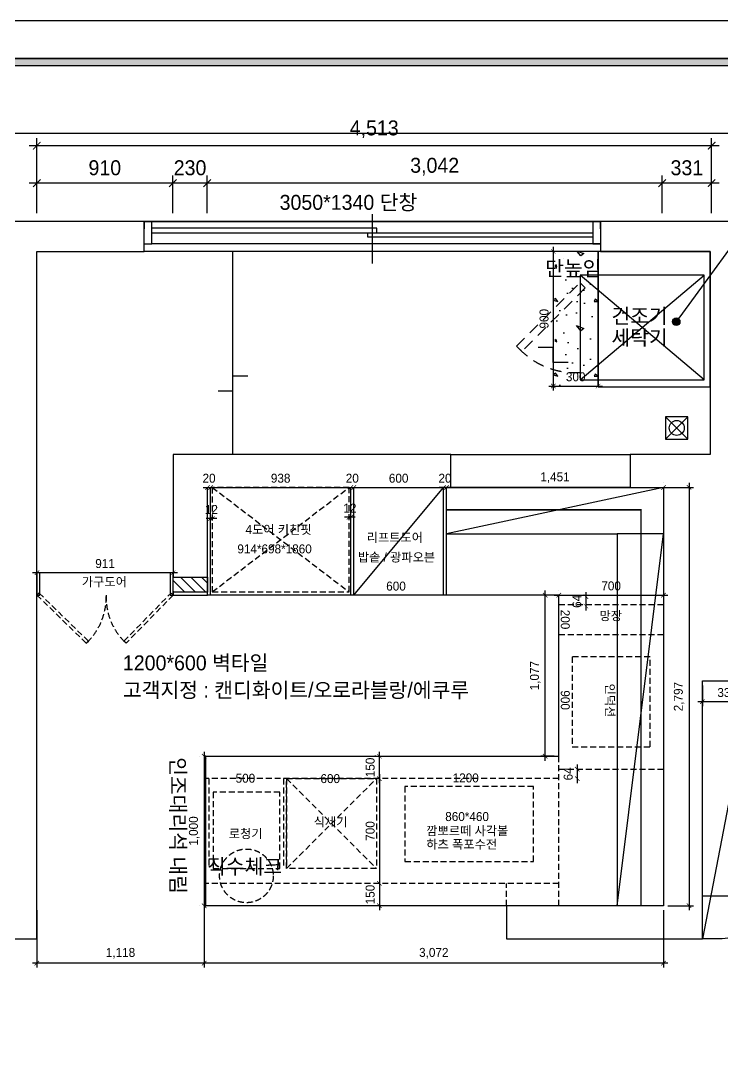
# Model space of a CAD drawing. Header units: inches. Extents: x 262342 to 305842, y 10210 to 38486.
# Drawn here: x 270061 to 274748, y 30966 to 37986 of the extents above; entities that cross this region are included whole.
import ezdxf
from ezdxf.enums import TextEntityAlignment as Align

# ---------------------------------------------------------------- set-up
doc = ezdxf.new("R2010")
doc.units = ezdxf.units.IN
doc.header["$LTSCALE"] = 50
doc.header["$MEASUREMENT"] = 0
doc.linetypes.add('DH-HID2', pattern=[1.2, 0.8, -0.4])
doc.linetypes.add('HID', pattern=[2.5, 1.5, -1])
for name, color, linetype in [('0-ELC TEXT', 7, 'Continuous'), ('03-TEXT', 3, 'Continuous'), ('03-WAL NEW', 3, 'Continuous'), ('06-FUR', 6, 'Continuous'), ('06-LIGHT', 4, 'Continuous'), ('07-DIM', 5, 'Continuous'), ('07-DIM WAL', 5, 'Continuous'), ('2CONTINUOUS', 2, 'Continuous'), ('3.기호.계단선', 30, 'Continuous'), ('C-WIN', 4, 'Continuous'), ('FORM(YOURNAME)-1', 1, 'Continuous'), ('FORM(YOURNAME)-11', 1, 'Continuous'), ('FU-FURM', 251, 'DH-HID2'), ('fur', 6, 'Continuous')]:
    doc.layers.add(name, color=color, linetype=linetype)
doc.styles.add('HY 울릉도 L', font='')
doc.styles.add('YOURNAME', font='HY울릉도M.TTF')
doc.styles.add('코레일둥고', font='Korail_Round_Gothic_Medium.ttf')
doc.styles.get('HY 울릉도 L').set_extended_font_data('HY울릉도L')
doc.dimstyles.new('30', dxfattribs={"dimscale": 30, "dimtxt": 2, "dimasz": 1, "dimexe": 1, "dimexo": 1, "dimgap": 1, "dimtad": 1, "dimdec": 0, "dimrnd": 0.05, "dimdsep": 46, "dimlunit": 6, "dimtxsty": 'HY 울릉도 L', "dimblk": 'ARCHTICK', "dimcen": 2.5, "dimdle": 1, "dimclrd": 133, "dimclre": 133, "dimclrt": 30, "dimadec": 0, "dimazin": 0, "dimtfac": 1, "dimtdec": 0, "dimtix": 1, "dimtmove": 2, "dimatfit": 3, "dimldrblk": 'ARCHTICK', "dimfxl": 1, "dimlwd": -1, "dimlwe": -1, "dimarcsym": 0})
doc.dimstyles.new('50', dxfattribs={"dimscale": 50, "dimtxt": 2, "dimasz": 1, "dimexe": 1, "dimexo": 1, "dimgap": 1, "dimtad": 1, "dimdec": 0, "dimrnd": 0.05, "dimdsep": 46, "dimlunit": 6, "dimtxsty": 'HY 울릉도 L', "dimblk": 'ARCHTICK', "dimcen": 2.5, "dimdle": 1, "dimclrd": 133, "dimclre": 133, "dimclrt": 30, "dimadec": 0, "dimazin": 0, "dimtfac": 1, "dimtdec": 0, "dimtix": 1, "dimtmove": 2, "dimatfit": 3, "dimldrblk": 'ARCHTICK', "dimfxl": 1, "dimlwd": -1, "dimlwe": -1, "dimarcsym": 0})

# ---------------------------------------------------------------- blocks, each defined once
blk = doc.blocks.new('FORM-ELEVATION')
at = {"layer": 'FORM(YOURNAME)-11'}
h = blk.add_hatch(color=256, dxfattribs=at)
h.dxf.hatch_style = 1
h.paths.add_polyline_path([(-10309, 35708), (71691, 35708), (71691, 35508), (-10309, 35508)])
h.paths.add_polyline_path([(-10309, -21492), (71691, -21492), (71691, -21692), (-10309, -21692)])
at = {"layer": 'Defpoints', "color": 158}
for points in [[(-10309, -21692), (71691, -21692), (71691, 35708), (-10309, 35708)], [(-8309, 33708), (61071, 33708), (61071, -19692), (-8309, -19692)]]:
    blk.add_lwpolyline(points, close=True, dxfattribs=at)
at = {"layer": 'FORM(YOURNAME)-11', "color": 250}
blk.add_lwpolyline([(-11309, -22692), (72691, -22692), (72691, 36708), (-11309, 36708)], close=True, dxfattribs=at)
at = {"layer": 'FORM(YOURNAME)-11'}
blk.add_lwpolyline([(-10309, 35708), (71691, 35708), (71691, 35508), (-10309, 35508)], close=True, dxfattribs=at)
at = {"layer": 'FORM(YOURNAME)-11', "color": 3, "style": 'YOURNAME'}
for tag, height, p in [('1', 450, (71041, -1219)), ('2', 450, (71041, -1863)), ('3', 450, (71041, -3150)), ('4', 450, (71041, -5081)), ('5', 515, (71041, -7398)), ('6', 515, (71041, -9650)), ('7', 515, (71041, -11903)), ('8', 515, (71041, -14155)), ('9', 515, (71041, -16408)), ('10', 515, (66791, -18596)), ('11', 515, (71041, -18660)), ('12', 515, (66791, -20848)), ('13', 515, (71041, -20848))]:
    blk.add_attdef(tag, text='', height=height, dxfattribs=at).set_placement(p, align=Align.MIDDLE_RIGHT)
blk = doc.blocks.new('_ArchTick')
at = {"color": 0, "linetype": 'ByBlock', "const_width": 0.15}
blk.add_lwpolyline([(-0.5, -0.5), (0.5, 0.5)], dxfattribs=at)
blk = doc.blocks.new('*D1006')
at = {"layer": '07-DIM', "color": 133}
for p, q in [((274729, 37152), (270116, 37152)), ((270166, 36702), (270166, 37202)), ((274679, 36702), (274679, 37202))]:
    blk.add_line(p, q, dxfattribs=at)
at = {"layer": 'Defpoints', "color": 0}
for p in [(270166, 37152), (270166, 36652), (274679, 36652)]:
    blk.add_point(p, dxfattribs=at)
at = {"layer": '07-DIM', "color": 133, "xscale": 50, "yscale": 50, "zscale": 50, "rotation": 180}
blk.add_blockref('_ArchTick', (270166, 37152), dxfattribs=at)
at = {"layer": '07-DIM', "color": 133, "xscale": 50, "yscale": 50, "zscale": 50}
blk.add_blockref('_ArchTick', (274679, 37152), dxfattribs=at)
at = {"layer": '07-DIM', "color": 30, "insert": (272422.5, 37262), "char_height": 100, "attachment_point": 5, "style": 'HY 울릉도 L'}
blk.add_mtext('4,513', dxfattribs=at)
blk = doc.blocks.new('*D1007')
at = {"layer": '07-DIM', "color": 133}
for p, q in [((271306, 36702), (271306, 36952)), ((274348, 36702), (274348, 36952)), ((274398, 36902), (271256, 36902))]:
    blk.add_line(p, q, dxfattribs=at)
at = {"layer": 'Defpoints', "color": 0}
for p in [(271306, 36902), (271306, 36652), (274348, 36652)]:
    blk.add_point(p, dxfattribs=at)
at = {"layer": '07-DIM', "color": 133, "xscale": 50, "yscale": 50, "zscale": 50, "rotation": 180}
blk.add_blockref('_ArchTick', (271306, 36902), dxfattribs=at)
at = {"layer": '07-DIM', "color": 133, "xscale": 50, "yscale": 50, "zscale": 50}
blk.add_blockref('_ArchTick', (274348, 36902), dxfattribs=at)
at = {"layer": '07-DIM', "color": 30, "insert": (272827, 37012), "char_height": 100, "attachment_point": 5, "style": 'HY 울릉도 L'}
blk.add_mtext('3,042', dxfattribs=at)
blk = doc.blocks.new('*D1008')
at = {"layer": '07-DIM', "color": 133}
for p, q in [((274348, 36702), (274348, 36952)), ((274679, 36702), (274679, 36952)), ((274729, 36902), (274298, 36902))]:
    blk.add_line(p, q, dxfattribs=at)
at = {"layer": 'Defpoints', "color": 0}
for p in [(274348, 36902), (274348, 36652), (274679, 36652)]:
    blk.add_point(p, dxfattribs=at)
at = {"layer": '07-DIM', "color": 133, "xscale": 50, "yscale": 50, "zscale": 50, "rotation": 180}
blk.add_blockref('_ArchTick', (274348, 36902), dxfattribs=at)
at = {"layer": '07-DIM', "color": 133, "xscale": 50, "yscale": 50, "zscale": 50}
blk.add_blockref('_ArchTick', (274679, 36902), dxfattribs=at)
at = {"layer": '07-DIM', "color": 30, "insert": (274513.5, 37004.2), "char_height": 100, "attachment_point": 5, "style": 'HY 울릉도 L'}
blk.add_mtext('331', dxfattribs=at)
blk = doc.blocks.new('vudausseh')
for p, q in [((274371, 35190), (274521, 35340)), ((274371, 35340), (274521, 35190))]:
    blk.add_line(p, q)
blk.add_lwpolyline([(274371, 35190), (274521, 35190), (274521, 35340), (274371, 35340)], close=True)
blk.add_circle((274446, 35265), 50)
at = {"layer": '2CONTINUOUS'}
for points in [[(269792, 36135.5), (269792, 35935.5), (269927, 35935.5), (269927, 31850.5), (270167, 31850.5), (270167, 36445.5), (270885, 36445.5), (270885, 36645.5), (269967, 36645.5), (269967, 36135.5), (269792, 36135.5)], [(273935, 36645.5), (273935, 36445.5), (274670, 36445.5), (274670, 35087.5), (274135, 35087.5), (274135, 34867.5), (274357, 34867.5), (274357, 32070.5), (273307, 32070.5), (273307, 31850.5), (274617, 31850.5), (274617, 33574), (274823, 33574), (274823, 36645.5), (273935, 36645.5)], [(272935, 35087.5), (271078, 35087.5), (271078, 34267.5), (271308, 34267.5), (271308, 34867.5), (272935, 34867.5), (272935, 35087.5)]]:
    blk.add_lwpolyline(points, dxfattribs=at)
at = {"layer": '3.기호.계단선', "color": 7}
for p, q in [((271478, 35087.5), (271478, 36445.5)), ((275899, 32134), (274617, 32134))]:
    blk.add_line(p, q, dxfattribs=at)
blk.add_lwpolyline([(274670, 36445.5), (273920, 36445.5), (273920, 35540.5), (274670, 35540.5), (274670, 36445.5)], dxfattribs=at)
at = {"layer": 'C-WIN'}
for p, q in [((273885, 36645.5), (270935, 36645.5)), ((272410, 36695.5), (272410, 36365.5)), ((273885, 36495.5), (270935, 36495.5)), ((273935, 36495.5), (270935, 36495.5))]:
    blk.add_line(p, q, dxfattribs=at)
for points in [[(270885, 36645.5), (273935, 36645.5), (273935, 36445.5), (270885, 36445.5)], [(272935, 35087.5), (274135, 35087.5), (274135, 34867.5), (272935, 34867.5)]]:
    blk.add_lwpolyline(points, close=True, dxfattribs=at)
for points in [[(270885, 36495.5), (270935, 36495.5), (270935, 36645.5), (270885, 36645.5), (270885, 36595.5)], [(273935, 36595.5), (273935, 36645.5), (273885, 36645.5), (273885, 36495.5), (273935, 36495.5)], [(270935, 36570.5), (272440, 36570.5), (272440, 36600.5), (270935, 36600.5)], [(273885, 36540.5), (272380, 36540.5), (272380, 36570.5), (273885, 36570.5)]]:
    blk.add_lwpolyline(points, dxfattribs=at)
at = {"layer": '0-ELC TEXT', "style": '코레일둥고'}
blk.add_text('3050*1340 단창', height=100, dxfattribs=at).set_placement((271790, 36723.5))
blk = doc.blocks.new('*D1070')
at = {"layer": '07-DIM', "color": 133}
for p, q in [((271076, 36702), (271076, 36952)), ((271306, 36702), (271306, 36952)), ((271356, 36902), (271026, 36902))]:
    blk.add_line(p, q, dxfattribs=at)
at = {"layer": 'Defpoints', "color": 0}
for p in [(271076, 36902), (271076, 36652), (271306, 36652)]:
    blk.add_point(p, dxfattribs=at)
at = {"layer": '07-DIM', "color": 133, "xscale": 50, "yscale": 50, "zscale": 50}
blk.add_blockref('_ArchTick', (271076, 36902), dxfattribs=at)
at = {"layer": '07-DIM', "color": 133, "xscale": 50, "yscale": 50, "zscale": 50, "rotation": 180}
blk.add_blockref('_ArchTick', (271306, 36902), dxfattribs=at)
at = {"layer": '07-DIM', "color": 30, "insert": (271191, 37004.2), "char_height": 100, "attachment_point": 5, "style": 'HY 울릉도 L'}
blk.add_mtext('230', dxfattribs=at)
blk = doc.blocks.new('*D1071')
at = {"layer": '07-DIM', "color": 133}
for p, q in [((270166, 36752), (270166, 36952)), ((271076, 36702), (271076, 36952)), ((271126, 36902), (270116, 36902))]:
    blk.add_line(p, q, dxfattribs=at)
at = {"layer": 'Defpoints', "color": 0}
for p in [(270166, 36902), (270166, 36702), (271076, 36652)]:
    blk.add_point(p, dxfattribs=at)
at = {"layer": '07-DIM', "color": 133, "xscale": 50, "yscale": 50, "zscale": 50, "rotation": 180}
blk.add_blockref('_ArchTick', (270166, 36902), dxfattribs=at)
at = {"layer": '07-DIM', "color": 133, "xscale": 50, "yscale": 50, "zscale": 50}
blk.add_blockref('_ArchTick', (271076, 36902), dxfattribs=at)
at = {"layer": '07-DIM', "color": 30, "insert": (270621, 37004.2), "char_height": 100, "attachment_point": 5, "style": 'HY 울릉도 L'}
blk.add_mtext('910', dxfattribs=at)
blk = doc.blocks.new('*D1167')
at = {"layer": '07-DIM WAL', "color": 133}
for p, q in [((273590, 35545.5), (273950, 35545.5)), ((273620, 35575.5), (273620, 35575.5)), ((273920, 35575.5), (273920, 35575.5))]:
    blk.add_line(p, q, dxfattribs=at)
at = {"layer": 'Defpoints', "color": 0}
for p in [(273620, 35545.5), (273920, 35545.5), (273920, 35545.5)]:
    blk.add_point(p, dxfattribs=at)
at = {"layer": '07-DIM WAL', "color": 133, "xscale": 30, "yscale": 30, "zscale": 30, "rotation": 180}
blk.add_blockref('_ArchTick', (273620, 35545.5), dxfattribs=at)
at = {"layer": '07-DIM WAL', "color": 133, "xscale": 30, "yscale": 30, "zscale": 30}
blk.add_blockref('_ArchTick', (273920, 35545.5), dxfattribs=at)
at = {"layer": '07-DIM WAL', "color": 30, "insert": (273770, 35606.8), "char_height": 60, "attachment_point": 5, "style": 'HY 울릉도 L'}
blk.add_mtext('300', dxfattribs=at)
blk = doc.blocks.new('*D1170')
at = {"layer": '07-DIM WAL', "color": 133}
for p, q in [((273590, 36445.5), (273590, 36445.5)), ((273620, 36475.5), (273620, 35515.5)), ((273590, 35545.5), (273590, 35545.5))]:
    blk.add_line(p, q, dxfattribs=at)
at = {"layer": 'Defpoints', "color": 0}
for p in [(273620, 36445.5), (273620, 35545.5), (273620, 35545.5)]:
    blk.add_point(p, dxfattribs=at)
at = {"layer": '07-DIM WAL', "color": 133, "xscale": 30, "yscale": 30, "zscale": 30}
for p, rotation in [((273620, 36445.5), 90), ((273620, 35545.5), 270)]:
    blk.add_blockref('_ArchTick', p, dxfattribs=dict(at, rotation=rotation))
at = {"layer": '07-DIM WAL', "color": 30, "insert": (273558.697422, 35995.5), "char_height": 60, "attachment_point": 5, "rotation": 90, "style": 'HY 울릉도 L'}
blk.add_mtext('900', dxfattribs=at)
blk = doc.blocks.new('*D1180')
at = {"layer": '07-DIM WAL', "color": 133}
for p, q in [((271108, 34297.5), (270137, 34297.5)), ((270167, 34327.5), (270167, 34327.5)), ((271078, 34327.5), (271078, 34327.5))]:
    blk.add_line(p, q, dxfattribs=at)
at = {"layer": 'Defpoints', "color": 0}
for p in [(270167, 34297.5), (270167, 34297.5), (271078, 34297.5)]:
    blk.add_point(p, dxfattribs=at)
at = {"layer": '07-DIM WAL', "color": 133, "xscale": 30, "yscale": 30, "zscale": 30, "rotation": 180}
blk.add_blockref('_ArchTick', (270167, 34297.5), dxfattribs=at)
at = {"layer": '07-DIM WAL', "color": 133, "xscale": 30, "yscale": 30, "zscale": 30}
blk.add_blockref('_ArchTick', (271078, 34297.5), dxfattribs=at)
at = {"layer": '07-DIM WAL', "color": 30, "insert": (270622.5, 34358.2327), "char_height": 60, "attachment_point": 5, "style": 'HY 울릉도 L'}
blk.add_mtext('911', dxfattribs=at)
blk = doc.blocks.new('*D1439')
at = {"layer": '07-DIM WAL', "color": 133}
for p, q in [((274617, 33544), (274617, 33404.5)), ((274949, 33544), (274949, 33404.5)), ((274979, 33434.5), (274587, 33434.5))]:
    blk.add_line(p, q, dxfattribs=at)
at = {"layer": 'Defpoints', "color": 0}
for p in [(274617, 33574), (274949, 33574), (274617, 33434.5)]:
    blk.add_point(p, dxfattribs=at)
at = {"layer": '07-DIM WAL', "color": 133, "xscale": 30, "yscale": 30, "zscale": 30, "rotation": 180}
blk.add_blockref('_ArchTick', (274617, 33434.5), dxfattribs=at)
at = {"layer": '07-DIM WAL', "color": 133, "xscale": 30, "yscale": 30, "zscale": 30}
blk.add_blockref('_ArchTick', (274949, 33434.5), dxfattribs=at)
at = {"layer": '07-DIM WAL', "color": 30, "insert": (274783, 33495.8), "char_height": 60, "attachment_point": 5, "style": 'HY 울릉도 L'}
blk.add_mtext('332', dxfattribs=at)
blk = doc.blocks.new('*D1471')
at = {"layer": '07-DIM WAL', "color": 133}
for p, q in [((272433, 33070.5), (272427, 33070.5)), ((272457, 32890.5), (272457, 33100.5)), ((272427, 32920.5), (272427, 32920.5))]:
    blk.add_line(p, q, dxfattribs=at)
at = {"layer": 'Defpoints', "color": 0}
for p in [(272457, 33070.5), (272463, 33070.5), (272457, 32920.5)]:
    blk.add_point(p, dxfattribs=at)
at = {"layer": '07-DIM WAL', "color": 133, "xscale": 30, "yscale": 30, "zscale": 30}
for p, rotation in [((272457, 33070.5), 270), ((272457, 32920.5), 90)]:
    blk.add_blockref('_ArchTick', p, dxfattribs=dict(at, rotation=rotation))
at = {"layer": '07-DIM WAL', "color": 30, "insert": (272395.697422, 32995.5), "char_height": 60, "attachment_point": 5, "rotation": 90, "style": 'HY 울릉도 L'}
blk.add_mtext('150', dxfattribs=at)
blk = doc.blocks.new('*D1472')
at = {"layer": '07-DIM WAL', "color": 133}
for p, q in [((272457, 32950.5), (272457, 32190.5)), ((272427, 32920.5), (272427, 32920.5)), ((272427, 32220.5), (272427, 32220.5))]:
    blk.add_line(p, q, dxfattribs=at)
at = {"layer": 'Defpoints', "color": 0}
for p in [(272457, 32920.5), (272457, 32220.5), (272457, 32220.5)]:
    blk.add_point(p, dxfattribs=at)
at = {"layer": '07-DIM WAL', "color": 133, "xscale": 30, "yscale": 30, "zscale": 30}
for p, rotation in [((272457, 32920.5), 90), ((272457, 32220.5), 270)]:
    blk.add_blockref('_ArchTick', p, dxfattribs=dict(at, rotation=rotation))
at = {"layer": '07-DIM WAL', "color": 30, "insert": (272395.7, 32570.5), "char_height": 60, "attachment_point": 5, "rotation": 90, "style": 'HY 울릉도 L'}
blk.add_mtext('700', dxfattribs=at)
blk = doc.blocks.new('*D1473')
at = {"layer": '07-DIM WAL', "color": 133}
for p, q in [((272457, 32250.5), (272457, 32040.5)), ((272427, 32220.5), (272427, 32220.5)), ((272427, 32070.5), (272427, 32070.5))]:
    blk.add_line(p, q, dxfattribs=at)
at = {"layer": 'Defpoints', "color": 0}
for p in [(272457, 32220.5), (272457, 32070.5), (272457, 32070.5)]:
    blk.add_point(p, dxfattribs=at)
at = {"layer": '07-DIM WAL', "color": 133, "xscale": 30, "yscale": 30, "zscale": 30}
for p, rotation in [((272457, 32220.5), 270), ((272457, 32070.5), 90)]:
    blk.add_blockref('_ArchTick', p, dxfattribs=dict(at, rotation=rotation))
at = {"layer": '07-DIM WAL', "color": 30, "insert": (272395.697422, 32145.5), "char_height": 60, "attachment_point": 5, "rotation": 90, "style": 'HY 울릉도 L'}
blk.add_mtext('150', dxfattribs=at)
blk = doc.blocks.new('*D1474')
at = {"layer": '07-DIM WAL', "color": 133}
for p, q in [((271255, 33070.5), (271255, 33070.5)), ((271285, 33100.5), (271285, 32040.5)), ((271255, 32070.5), (271255, 32070.5))]:
    blk.add_line(p, q, dxfattribs=at)
at = {"layer": 'Defpoints', "color": 0}
for p in [(271285, 33070.5), (271285, 32070.5), (271285, 32070.5)]:
    blk.add_point(p, dxfattribs=at)
at = {"layer": '07-DIM WAL', "color": 133, "xscale": 30, "yscale": 30, "zscale": 30}
for p, rotation in [((271285, 33070.5), 90), ((271285, 32070.5), 270)]:
    blk.add_blockref('_ArchTick', p, dxfattribs=dict(at, rotation=rotation))
at = {"layer": '07-DIM WAL', "color": 30, "insert": (271219.1, 32570.5), "char_height": 60, "attachment_point": 5, "rotation": 90, "style": 'HY 울릉도 L'}
blk.add_mtext('1,000', dxfattribs=at)
blk = doc.blocks.new('*D1498')
at = {"layer": '07-DIM WAL', "color": 133}
for p, q in [((272906, 34897.5), (272906, 34897.5)), ((274357, 34897.5), (274357, 34897.5)), ((272876, 34867.5), (274387, 34867.5))]:
    blk.add_line(p, q, dxfattribs=at)
at = {"layer": 'Defpoints', "color": 0}
for p in [(272906, 34867.5), (274357, 34867.5), (274357, 34867.5)]:
    blk.add_point(p, dxfattribs=at)
at = {"layer": '07-DIM WAL', "color": 133, "xscale": 30, "yscale": 30, "zscale": 30, "rotation": 180}
blk.add_blockref('_ArchTick', (272906, 34867.5), dxfattribs=at)
at = {"layer": '07-DIM WAL', "color": 133, "xscale": 30, "yscale": 30, "zscale": 30}
blk.add_blockref('_ArchTick', (274357, 34867.5), dxfattribs=at)
at = {"layer": '07-DIM WAL', "color": 30, "insert": (273631.5, 34932.8), "char_height": 60, "attachment_point": 5, "style": 'HY 울릉도 L'}
blk.add_mtext('1,451', dxfattribs=at)
blk = doc.blocks.new('*D1499')
at = {"layer": '07-DIM WAL', "color": 133}
for p, q in [((274528, 34897.5), (274528, 32040.5)), ((274387, 34867.5), (274558, 34867.5)), ((274387, 32070.5), (274558, 32070.5))]:
    blk.add_line(p, q, dxfattribs=at)
at = {"layer": 'Defpoints', "color": 0}
for p in [(274357, 34867.5), (274357, 32070.5), (274528, 32070.5)]:
    blk.add_point(p, dxfattribs=at)
at = {"layer": '07-DIM WAL', "color": 133, "xscale": 30, "yscale": 30, "zscale": 30}
for p, rotation in [((274528, 34867.5), 90), ((274528, 32070.5), 270)]:
    blk.add_blockref('_ArchTick', p, dxfattribs=dict(at, rotation=rotation))
at = {"layer": '07-DIM WAL', "color": 30, "insert": (274462, 33469), "char_height": 60, "attachment_point": 5, "rotation": 90, "style": 'HY 울릉도 L'}
blk.add_mtext('2,797', dxfattribs=at)
blk = doc.blocks.new('*D1500')
at = {"layer": '07-DIM WAL', "color": 133}
for p, q in [((271285, 32040.5), (271285, 31657)), ((274357, 32040.5), (274357, 31657)), ((274387, 31687), (271255, 31687))]:
    blk.add_line(p, q, dxfattribs=at)
at = {"layer": 'Defpoints', "color": 0}
for p in [(271285, 32070.5), (274357, 32070.5), (271285, 31687)]:
    blk.add_point(p, dxfattribs=at)
at = {"layer": '07-DIM WAL', "color": 133, "xscale": 30, "yscale": 30, "zscale": 30, "rotation": 180}
blk.add_blockref('_ArchTick', (271285, 31687), dxfattribs=at)
at = {"layer": '07-DIM WAL', "color": 133, "xscale": 30, "yscale": 30, "zscale": 30}
blk.add_blockref('_ArchTick', (274357, 31687), dxfattribs=at)
at = {"layer": '07-DIM WAL', "color": 30, "insert": (272821, 31753), "char_height": 60, "attachment_point": 5, "style": 'HY 울릉도 L'}
blk.add_mtext('3,072', dxfattribs=at)
blk = doc.blocks.new('*D1501')
at = {"layer": '07-DIM WAL', "color": 133}
for p, q in [((271308, 34897.5), (271308, 34897.5)), ((271328, 34897.5), (271328, 34897.5)), ((271278, 34867.5), (271358, 34867.5))]:
    blk.add_line(p, q, dxfattribs=at)
at = {"layer": 'Defpoints', "color": 0}
for p in [(271308, 34867.5), (271328, 34867.5), (271328, 34867.5)]:
    blk.add_point(p, dxfattribs=at)
at = {"layer": '07-DIM WAL', "color": 133, "xscale": 30, "yscale": 30, "zscale": 30}
blk.add_blockref('_ArchTick', (271308, 34867.5), dxfattribs=at)
at = {"layer": '07-DIM WAL', "color": 133, "xscale": 30, "yscale": 30, "zscale": 30, "rotation": 180}
blk.add_blockref('_ArchTick', (271328, 34867.5), dxfattribs=at)
at = {"layer": '07-DIM WAL', "color": 30, "insert": (271318, 34928.8), "char_height": 60, "attachment_point": 5, "style": 'HY 울릉도 L'}
blk.add_mtext('20', dxfattribs=at)
blk = doc.blocks.new('*D1502')
at = {"layer": '07-DIM WAL', "color": 133}
for p, q in [((271328, 34897.5), (271328, 34897.5)), ((272266, 34897.5), (272266, 34897.5)), ((271298, 34867.5), (272296, 34867.5))]:
    blk.add_line(p, q, dxfattribs=at)
at = {"layer": 'Defpoints', "color": 0}
for p in [(271328, 34867.5), (272266, 34867.5), (272266, 34867.5)]:
    blk.add_point(p, dxfattribs=at)
at = {"layer": '07-DIM WAL', "color": 133, "xscale": 30, "yscale": 30, "zscale": 30, "rotation": 180}
blk.add_blockref('_ArchTick', (271328, 34867.5), dxfattribs=at)
at = {"layer": '07-DIM WAL', "color": 133, "xscale": 30, "yscale": 30, "zscale": 30}
blk.add_blockref('_ArchTick', (272266, 34867.5), dxfattribs=at)
at = {"layer": '07-DIM WAL', "color": 30, "insert": (271797, 34928.8), "char_height": 60, "attachment_point": 5, "style": 'HY 울릉도 L'}
blk.add_mtext('938', dxfattribs=at)
blk = doc.blocks.new('*D1503')
at = {"layer": '07-DIM WAL', "color": 133}
for p, q in [((272266, 34897.5), (272266, 34897.5)), ((272286, 34897.5), (272286, 34897.5)), ((272236, 34867.5), (272316, 34867.5))]:
    blk.add_line(p, q, dxfattribs=at)
at = {"layer": 'Defpoints', "color": 0}
for p in [(272266, 34867.5), (272286, 34867.5), (272286, 34867.5)]:
    blk.add_point(p, dxfattribs=at)
at = {"layer": '07-DIM WAL', "color": 133, "xscale": 30, "yscale": 30, "zscale": 30}
blk.add_blockref('_ArchTick', (272266, 34867.5), dxfattribs=at)
at = {"layer": '07-DIM WAL', "color": 133, "xscale": 30, "yscale": 30, "zscale": 30, "rotation": 180}
blk.add_blockref('_ArchTick', (272286, 34867.5), dxfattribs=at)
at = {"layer": '07-DIM WAL', "color": 30, "insert": (272276, 34928.8), "char_height": 60, "attachment_point": 5, "style": 'HY 울릉도 L'}
blk.add_mtext('20', dxfattribs=at)
blk = doc.blocks.new('*D1504')
at = {"layer": '07-DIM WAL', "color": 133}
for p, q in [((272254, 34698.5), (272254, 34698.5)), ((272266, 34698.5), (272266, 34698.5)), ((272296, 34668.5), (272224, 34668.5))]:
    blk.add_line(p, q, dxfattribs=at)
at = {"layer": 'Defpoints', "color": 0}
for p in [(272254, 34668.5), (272254, 34668.5), (272266, 34668.5)]:
    blk.add_point(p, dxfattribs=at)
at = {"layer": '07-DIM WAL', "color": 133, "xscale": 30, "yscale": 30, "zscale": 30}
blk.add_blockref('_ArchTick', (272254, 34668.5), dxfattribs=at)
at = {"layer": '07-DIM WAL', "color": 133, "xscale": 30, "yscale": 30, "zscale": 30, "rotation": 180}
blk.add_blockref('_ArchTick', (272266, 34668.5), dxfattribs=at)
at = {"layer": '07-DIM WAL', "color": 30, "insert": (272260, 34729.2), "char_height": 60, "attachment_point": 5, "style": 'HY 울릉도 L'}
blk.add_mtext('12', dxfattribs=at)
blk = doc.blocks.new('*D1505')
at = {"layer": '07-DIM WAL', "color": 133}
for p, q in [((271328, 34689.5), (271328, 34689.5)), ((271340, 34689.5), (271340, 34689.5)), ((271370, 34659.5), (271298, 34659.5))]:
    blk.add_line(p, q, dxfattribs=at)
at = {"layer": 'Defpoints', "color": 0}
for p in [(271328, 34659.5), (271328, 34659.5), (271340, 34659.5)]:
    blk.add_point(p, dxfattribs=at)
at = {"layer": '07-DIM WAL', "color": 133, "xscale": 30, "yscale": 30, "zscale": 30}
blk.add_blockref('_ArchTick', (271328, 34659.5), dxfattribs=at)
at = {"layer": '07-DIM WAL', "color": 133, "xscale": 30, "yscale": 30, "zscale": 30, "rotation": 180}
blk.add_blockref('_ArchTick', (271340, 34659.5), dxfattribs=at)
at = {"layer": '07-DIM WAL', "color": 30, "insert": (271334, 34720.2), "char_height": 60, "attachment_point": 5, "style": 'HY 울릉도 L'}
blk.add_mtext('12', dxfattribs=at)
blk = doc.blocks.new('*D1506')
at = {"layer": '07-DIM WAL', "color": 133}
for p, q in [((272286, 34897.5), (272286, 34897.5)), ((272886, 34897.5), (272886, 34897.5)), ((272256, 34867.5), (272916, 34867.5))]:
    blk.add_line(p, q, dxfattribs=at)
at = {"layer": 'Defpoints', "color": 0}
for p in [(272286, 34867.5), (272886, 34867.5), (272886, 34867.5)]:
    blk.add_point(p, dxfattribs=at)
at = {"layer": '07-DIM WAL', "color": 133, "xscale": 30, "yscale": 30, "zscale": 30, "rotation": 180}
blk.add_blockref('_ArchTick', (272286, 34867.5), dxfattribs=at)
at = {"layer": '07-DIM WAL', "color": 133, "xscale": 30, "yscale": 30, "zscale": 30}
blk.add_blockref('_ArchTick', (272886, 34867.5), dxfattribs=at)
at = {"layer": '07-DIM WAL', "color": 30, "insert": (272586, 34928.8), "char_height": 60, "attachment_point": 5, "style": 'HY 울릉도 L'}
blk.add_mtext('600', dxfattribs=at)
blk = doc.blocks.new('*D1507')
at = {"layer": '07-DIM WAL', "color": 133}
for p, q in [((272886, 34897.5), (272886, 34897.5)), ((272906, 34897.5), (272906, 34897.5)), ((272936, 34867.5), (272856, 34867.5))]:
    blk.add_line(p, q, dxfattribs=at)
at = {"layer": 'Defpoints', "color": 0}
for p in [(272886, 34867.5), (272886, 34867.5), (272906, 34867.5)]:
    blk.add_point(p, dxfattribs=at)
at = {"layer": '07-DIM WAL', "color": 133, "xscale": 30, "yscale": 30, "zscale": 30}
blk.add_blockref('_ArchTick', (272886, 34867.5), dxfattribs=at)
at = {"layer": '07-DIM WAL', "color": 133, "xscale": 30, "yscale": 30, "zscale": 30, "rotation": 180}
blk.add_blockref('_ArchTick', (272906, 34867.5), dxfattribs=at)
at = {"layer": '07-DIM WAL', "color": 30, "insert": (272896, 34928.8), "char_height": 60, "attachment_point": 5, "style": 'HY 울릉도 L'}
blk.add_mtext('20', dxfattribs=at)
blk = doc.blocks.new('*D1508')
at = {"layer": '07-DIM WAL', "color": 133}
for p, q in [((273627, 34147.5), (274387, 34147.5)), ((273657, 34177.5), (273657, 34177.5)), ((274357, 34177.5), (274357, 34177.5))]:
    blk.add_line(p, q, dxfattribs=at)
at = {"layer": 'Defpoints', "color": 0}
for p in [(273657, 34147.5), (274357, 34147.5), (274357, 34147.5)]:
    blk.add_point(p, dxfattribs=at)
at = {"layer": '07-DIM WAL', "color": 133, "xscale": 30, "yscale": 30, "zscale": 30, "rotation": 180}
blk.add_blockref('_ArchTick', (273657, 34147.5), dxfattribs=at)
at = {"layer": '07-DIM WAL', "color": 133, "xscale": 30, "yscale": 30, "zscale": 30}
blk.add_blockref('_ArchTick', (274357, 34147.5), dxfattribs=at)
at = {"layer": '07-DIM WAL', "color": 30, "insert": (274007, 34208.8), "char_height": 60, "attachment_point": 5, "style": 'HY 울릉도 L'}
blk.add_mtext('700', dxfattribs=at)
blk = doc.blocks.new('*D1511')
at = {"layer": '07-DIM WAL', "color": 133}
for p, q in [((273808.5, 34137.5), (273808.5, 34137.5)), ((273838.5, 34167.5), (273838.5, 34044)), ((273808.5, 34074), (273808.5, 34074))]:
    blk.add_line(p, q, dxfattribs=at)
at = {"layer": 'Defpoints', "color": 0}
for p in [(273838.5, 34137.5), (273838.5, 34074), (273838.5, 34074)]:
    blk.add_point(p, dxfattribs=at)
at = {"layer": '07-DIM WAL', "color": 133, "xscale": 30, "yscale": 30, "zscale": 30}
for p, rotation in [((273838.5, 34137.5), 270), ((273838.5, 34074), 90)]:
    blk.add_blockref('_ArchTick', p, dxfattribs=dict(at, rotation=rotation))
at = {"layer": '07-DIM WAL', "color": 30, "insert": (273777.9, 34105.8), "char_height": 60, "attachment_point": 5, "rotation": 90, "style": 'HY 울릉도 L'}
blk.add_mtext('64', dxfattribs=at)
blk = doc.blocks.new('*D1512')
at = {"layer": '07-DIM WAL', "color": 133}
for p, q in [((273780.5, 33014), (273780.5, 32890.5)), ((273750.5, 32984), (273750.5, 32984)), ((273750.5, 32920.5), (273750.5, 32920.5))]:
    blk.add_line(p, q, dxfattribs=at)
at = {"layer": 'Defpoints', "color": 0}
for p in [(273780.5, 32984), (273780.5, 32920.5), (273780.5, 32920.5)]:
    blk.add_point(p, dxfattribs=at)
at = {"layer": '07-DIM WAL', "color": 133, "xscale": 30, "yscale": 30, "zscale": 30}
for p, rotation in [((273780.5, 32984), 270), ((273780.5, 32920.5), 90)]:
    blk.add_blockref('_ArchTick', p, dxfattribs=dict(at, rotation=rotation))
at = {"layer": '07-DIM WAL', "color": 30, "insert": (273719.9, 32952.3), "char_height": 60, "attachment_point": 5, "rotation": 90, "style": 'HY 울릉도 L'}
blk.add_mtext('64', dxfattribs=at)
blk = doc.blocks.new('*D1513')
at = {"layer": '07-DIM WAL', "color": 133}
for p, q in [((273627, 34147.5), (273535.8, 34147.5)), ((273565.8, 33040.5), (273565.8, 34177.5)), ((273627, 33070.5), (273535.8, 33070.5))]:
    blk.add_line(p, q, dxfattribs=at)
at = {"layer": 'Defpoints', "color": 0}
for p in [(273565.8, 34147.5), (273657, 34147.5), (273657, 33070.5)]:
    blk.add_point(p, dxfattribs=at)
at = {"layer": '07-DIM WAL', "color": 133, "xscale": 30, "yscale": 30, "zscale": 30}
for p, rotation in [((273565.8, 34147.5), 90), ((273565.8, 33070.5), 270)]:
    blk.add_blockref('_ArchTick', p, dxfattribs=dict(at, rotation=rotation))
at = {"layer": '07-DIM WAL', "color": 30, "insert": (273499.8, 33609), "char_height": 60, "attachment_point": 5, "rotation": 90, "style": 'HY 울릉도 L'}
blk.add_mtext('1,077', dxfattribs=at)
blk = doc.blocks.new('*D1514')
at = {"layer": '07-DIM WAL', "color": 133}
for p, q in [((270167, 32040.5), (270167, 31657)), ((271285, 32040.5), (271285, 31657)), ((271315, 31687), (270137, 31687))]:
    blk.add_line(p, q, dxfattribs=at)
at = {"layer": 'Defpoints', "color": 0}
for p in [(270167, 32070.5), (271285, 32070.5), (270167, 31687)]:
    blk.add_point(p, dxfattribs=at)
at = {"layer": '07-DIM WAL', "color": 133, "xscale": 30, "yscale": 30, "zscale": 30, "rotation": 180}
blk.add_blockref('_ArchTick', (270167, 31687), dxfattribs=at)
at = {"layer": '07-DIM WAL', "color": 133, "xscale": 30, "yscale": 30, "zscale": 30}
blk.add_blockref('_ArchTick', (271285, 31687), dxfattribs=at)
at = {"layer": '07-DIM WAL', "color": 30, "insert": (270726, 31752.9), "char_height": 60, "attachment_point": 5, "style": 'HY 울릉도 L'}
blk.add_mtext('1,118', dxfattribs=at)

msp = doc.modelspace()

# ---------------------------------------------------------------- hatches: boundary and pattern name
at = {"layer": '03-TEXT'}
h = msp.add_hatch(color=7, dxfattribs=at)
h.dxf.hatch_style = 1
edge = h.paths.add_edge_path()
edge.add_arc((274442.5, 35975.5), 25, 31.66838, 391.66838)
h = msp.add_hatch(color=7, dxfattribs=at)
h.dxf.hatch_style = 1
edge = h.paths.add_edge_path()
edge.add_arc((274442.5, 35975.5), 25, 31.66838, 391.66838)
at = {"layer": '03-WAL NEW'}
h = msp.add_hatch(dxfattribs=at)
h.set_pattern_fill('_USER', color=256, scale=50, angle=315, pattern_type=0)
h.set_pattern_definition([(315, (259779.454, 32320.93), (35.35534, 35.35534), [])])
h.paths.add_polyline_path([(271078, 34267.5), (271308, 34267.5), (271308, 34167.5), (271078, 34167.5)])
at = {"layer": '3.기호.계단선'}
h = msp.add_hatch(dxfattribs=at)
h.set_pattern_fill('CONC', color=8, scale=500)
h.set_pattern_definition([(0, (267514.07, 14509.95), (0, 500), [0, -500]), (0, (267519.07, 14334.95), (0, 500), [0, -500]), (0, (267534.07, 14604.95), (0, 500), [0, -500]), (338.1986, (267274.07, 14449.95), (1500, -500), [53.852, -2638.731]), (216.8699, (267324.07, 14429.95), (1500, 1000), [25, -2475]), (130.6013, (267304.07, 14414.954), (2500, -3000), [46.098, -4563.6745]), (206.565, (267139.07, 14354.95), (-500, -500), [11.18, -1106.854]), (326.3099, (267129.07, 14349.95), (1000, -500), [18.028, -1784.748]), (108.43495, (267144.07, 14339.95), (-500, 1000), [15.811, -1565.327]), (225, (267459.07, 14304.95), (-1e-13, -500), [21.213, -685.894]), (0, (267444.07, 14289.95), (500, 500), [30, -470]), (135, (267474.07, 14289.95), (-500, 6e-14), [21.213, -685.894]), (251.56505, (267399.07, 14624.95), (500, 1000), [15.811, -1565.327]), (0, (267394.07, 14609.95), (500, 500), [25, -475]), (143.1301, (267419.07, 14609.95), (-1500, 1000), [25, -2475]), (213.6901, (267134.07, 14629.95), (1000, 500), [18.028, -1784.748]), (341.56505, (267119.07, 14619.95), (-1000, 500), [31.623, -1549.516]), (126.8699, (267149.07, 14609.95), (1000, -1500), [25, -2475]), (0, (267279.07, 14609.95), (0, 500), [0, -500]), (0, (267144.07, 14479.95), (0, 500), [0, -500]), (0, (267284.07, 14294.95), (0, 500), [0, -500]), (0, (267419.07, 14449.95), (0, 500), [0, -500]), (0, (267274.07, 14534.95), (0, 500), [0, -500]), (0, (267164.07, 14549.95), (0, 500), [0, -500]), (0, (267209.07, 14519.95), (0, 500), [0, -500]), (0, (267189.07, 14399.95), (0, 500), [0, -500]), (0, (267069.07, 14419.95), (0, 500), [0, -500]), (0, (267074.07, 14534.95), (0, 500), [0, -500]), (0, (267059.07, 14644.95), (0, 500), [0, -500]), (0, (267214.07, 14664.95), (0, 500), [0, -500]), (0, (267324.07, 14684.95), (0, 500), [0, -500]), (0, (267499.07, 14664.95), (0, 500), [0, -500]), (0, (267379.07, 14509.95), (0, 500), [0, -500]), (0, (267329.07, 14599.95), (0, 500), [0, -500]), (0, (267369.07, 14359.95), (0, 500), [0, -500]), (0, (267219.07, 14334.95), (0, 500), [0, -500]), (0, (267369.07, 14224.95), (0, 500), [0, -500]), (0, (267204.07, 14254.95), (0, 500), [0, -500]), (0, (267044.07, 14239.95), (0, 500), [0, -500]), (0, (267104.07, 14214.95), (0, 500), [0, -500]), (0, (267109.07, 14284.95), (0, 500), [0, -500]), (0, (267444.07, 14204.95), (0, 500), [0, -500]), (0, (267504.07, 14409.95), (0, 500), [0, -500]), (0, (267479.07, 14559.95), (0, 500), [0, -500]), (0, (267249.07, 14199.95), (0, 500), [0, -500])])
h.paths.add_polyline_path([(273920, 36445.5), (273620, 36445.5), (273620, 35545.5), (273920, 35545.5)])

# ---------------------------------------------------------------- linework, layer by layer
for points in [[(273720, 35702), (273620, 35702), (273620, 35802), (273520, 35802)], [(271378, 35513), (271478, 35513), (271478, 35613), (271578, 35613)]]:
    msp.add_lwpolyline(points)
at = {"layer": '03-TEXT', "color": 7}
msp.add_lwpolyline([(275263.5, 36777.8), (275029, 36777.8), (274442.5, 35975.5)], dxfattribs=at)
msp.add_circle((274442.5, 35975.5), 25, dxfattribs=at)
msp.add_circle((274442.5, 35975.5), 25, dxfattribs=at)
at = {"layer": '03-WAL NEW'}
msp.add_lwpolyline([(271078, 34267.5), (271308, 34267.5), (271308, 34167.5), (271078, 34167.5)], close=True, dxfattribs=at)
at = {"layer": '06-FUR'}
for p, q in [((271308, 34147.5), (271308, 34867.5)), ((271328, 34147.5), (271328, 34867.5)), ((272266, 34147.5), (272266, 34867.5)), ((272286, 34147.5), (272286, 34867.5)), ((272286, 34147.5), (272886, 34867.5)), ((272886, 34147.5), (272886, 34867.5)), ((272906, 34147.5), (272906, 34867.5)), ((274949, 33574), (274617, 31850.5))]:
    msp.add_line(p, q, dxfattribs=at)
for points in [[(271308, 34867.5), (274357, 34867.5), (274357, 32070.5), (271297, 32070.5), (271297, 33070.5), (273657, 33070.5), (273657, 34147.5), (271308, 34147.5), (271308, 34867.5)], [(274357, 34867.5), (272906, 34557.5), (274047, 34557.5), (274047, 32070.5), (274357, 34557.5), (274047, 34557.5)], [(271297, 33070.5), (271285, 33070.5), (271285, 32070.5), (271297, 32070.5)]]:
    msp.add_lwpolyline(points, dxfattribs=at)
for points in [[(270167, 34147.5), (270187, 34147.5), (270187, 34297.5), (270167, 34297.5)], [(271058, 34147.5), (271078, 34147.5), (271078, 34297.5), (271058, 34297.5)], [(271078, 34167.5), (271078, 34147.5), (271308, 34147.5), (271308, 34167.5)]]:
    msp.add_lwpolyline(points, close=True, dxfattribs=at)
msp.add_lwpolyline([(274749, 31850.5), (274617, 31850.5), (274617, 33574), (274949, 33574), (274949, 32050.5, -0.414214)], format="xyb", close=True, dxfattribs=at)
at = {"layer": '06-LIGHT', "color": 10, "linetype": 'HID', "lineweight": 25, "const_width": 10}
msp.add_lwpolyline([(272906, 34717.5), (274207, 34717.5), (274207, 32070.5)], dxfattribs=at)
at = {"layer": '3.기호.계단선'}
msp.add_lwpolyline([(273920, 36445.5), (273620, 36445.5), (273620, 35545.5), (273920, 35545.5), (273920, 36445.5)], dxfattribs=at)
at = {"layer": 'FU-FURM', "color": 7}
for p, q in [((271340, 34169.5), (272254, 34867.5)), ((271340, 34867.5), (272254, 34169.5))]:
    msp.add_line(p, q, dxfattribs=at)
at = {"layer": 'FU-FURM'}
for p, q in [((273657, 34147.5), (274357, 34147.5)), ((273657, 34084), (274357, 34084)), ((273657, 34084), (274357, 34084)), ((273657, 33884), (274357, 33884)), ((273657, 33884), (274357, 33884)), ((273657, 32070.5), (273657, 33070.5)), ((273657, 32984), (274357, 32984)), ((273657, 32920.5), (271297, 32920.5)), ((271317, 32920.5), (271317, 32320.5)), ((271817, 32920.5), (271817, 32320.5)), ((271837, 32920.5), (272437, 32320.5)), ((271837, 32320.5), (272437, 32920.5)), ((271837, 32920.5), (271837, 32320.5)), ((272437, 32920.5), (272437, 32320.5)), ((272457, 32920.5), (272457, 32320.5)), ((273657, 32220.5), (271297, 32220.5)), ((273307, 32070.5), (273307, 32220.5))]:
    msp.add_line(p, q, dxfattribs=at)
at = {"layer": 'FU-FURM', "color": 7}
for points in [[(271340, 34169.5), (272254, 34169.5), (272254, 34867.5), (271340, 34867.5)], [(273746.5, 33734), (273746.5, 33134), (274268.5, 33134), (274268.5, 33734)], [(272627, 32367), (273487, 32367), (273487, 32867), (272627, 32867)]]:
    msp.add_lwpolyline(points, close=True, dxfattribs=at)
at = {"layer": 'FU-FURM'}
for points in [[(270167, 34147.5), (270496.7, 33825.8), (270510.9, 33839.9), (270181.1, 34161.6), (270167, 34147.5)], [(271078, 34147.5), (270763.3, 33825.8), (270749.1, 33839.9), (271063.9, 34161.6), (271078, 34147.5)]]:
    msp.add_lwpolyline(points, dxfattribs=at)
for points in [[(271837, 32920.5), (272437, 32920.5), (272437, 32320.5), (271837, 32320.5)], [(271345.5, 32320.5), (271790.5, 32320.5), (271790.5, 32830.5), (271345.5, 32830.5)]]:
    msp.add_lwpolyline(points, close=True, dxfattribs=at)
msp.add_circle((271568, 32270.5), 179.5, dxfattribs=at)
for centre, start, end in [((270210.7, 34133), 314.31719, 1.97632), ((271049.3, 34133), 178.02368, 225.68281)]:
    msp.add_arc(centre, 419.6, start, end, dxfattribs=at)
at = {"layer": 'fur', "color": 8}
for p, q in [((273799, 35586.5), (274629, 36286.5)), ((274629, 35586.5), (273799, 36286.5))]:
    msp.add_line(p, q, dxfattribs=at)
at = {"layer": 'fur', "color": 8, "linetype": 'HID'}
msp.add_lwpolyline([(273374.7, 35812.2), (273799, 36236.5), (273834.4, 36201.1), (273410.1, 35776.9)], close=True, dxfattribs=at)
at = {"layer": 'fur', "color": 8}
msp.add_lwpolyline([(273799, 36286.5), (273799, 35586.5), (274629, 35586.5), (274629, 36286.5)], close=True, dxfattribs=at)
at = {"layer": 'fur', "color": 8, "linetype": 'HID'}
msp.add_arc((273764, 36148.5), 513.2, 223.60424, 273.90911, dxfattribs=at)

# ---------------------------------------------------------------- block references
msp.add_blockref('vudausseh', (0, 0))
at = {"layer": 'FORM(YOURNAME)-1', "xscale": 0.2500000000000001, "yscale": 0.2500000000000001, "zscale": 0.2500000000000001}
msp.add_blockref('FORM-ELEVATION', (265668.6, 28809), dxfattribs=at)

# ---------------------------------------------------------------- texts
at = {"layer": '0-ELC TEXT', "style": '코레일둥고'}
for s, p in [('단높임', (273565.8, 36281.7)), ('건조기', (274008.9, 35963.7)), ('세탁기', (274008.9, 35819.5)), ('1200*600 벽타일', (270742, 33644.5)), ('고객지정 : 캔디화이트/오로라블랑/에쿠루', (270742, 33462.5)), ('직수체크', (271304.5, 32283))]:
    msp.add_text(s, height=100, dxfattribs=at).set_placement(p)
msp.add_text('인조대리석 내림', height=100, rotation=270, dxfattribs=at).set_placement((271061, 33064))
at = {"layer": 'FU-FURM', "color": 7, "style": '코레일둥고'}
for s, p in [('4도어 키친핏', (271561.9, 34556.3)), ('리프트도어', (272372.4, 34503.3)), ('914*698*1860', (271507.4, 34426.5)), ('밥솥 / 광파오븐', (272312.9, 34371.3)), ('가구도어', (270468, 34206.9)), ('600', (272502.9, 34177.8)), ('망장', (273929.2, 33979.5)), ('500', (271495.7, 32893.3)), ('600', (272063.2, 32890.8)), ('1200', (272947.2, 32895.3)), ('식세기', (272017.7, 32601.5)), ('860*460', (272897.5, 32637)), ('로청기', (271450.5, 32522.8)), ('깜뽀르떼 사각볼', (272770.9, 32542.1)), ('하츠 폭포수전', (272770.9, 32451.6))]:
    msp.add_text(s, height=60, dxfattribs=at).set_placement(p)
for s, p in [('200', (273670.3, 34049.7)), ('900', (273670.3, 33510.8)), ('인덕션', (273969.8, 33556.3))]:
    msp.add_text(s, height=60, rotation=270, dxfattribs=at).set_placement(p)

# ---------------------------------------------------------------- dimensions: what is measured, and where the dimension line sits
at = {"layer": '07-DIM'}
for base, p1, p2, picture, middle in [((270166, 37152), (274679, 36652), (270166, 36652), '*D1006', (272422.5, 37262)), ((270166, 36902), (271076, 36652), (270166, 36702), '*D1071', (270621, 37004.2)), ((271076, 36902), (271306, 36652), (271076, 36652), '*D1070', (271191, 37004.2)), ((271306, 36902), (274348, 36652), (271306, 36652), '*D1007', (272827, 37012)), ((274348, 36902), (274679, 36652), (274348, 36652), '*D1008', (274513.5, 37004.2))]:
    dim = msp.add_linear_dim(base=base, p1=p1, p2=p2, dimstyle='50', dxfattribs=at)
    dim.commit()
    dim.dimension.update_dxf_attribs({"geometry": picture, "text_midpoint": middle})
at = {"layer": '07-DIM WAL'}
for base, p1, p2, picture, middle in [((273620, 35545.5), (273620, 36445.5), (273620, 35545.5), '*D1170', (273558.7, 35995.5)), ((274528, 32070.5), (274357, 34867.5), (274357, 32070.5), '*D1499', (274462, 33469)), ((273565.8, 34147.5), (273657, 33070.5), (273657, 34147.5), '*D1513', (273499.8, 33609)), ((273838.5, 34074), (273838.5, 34137.5), (273838.5, 34074), '*D1511', (273777.8894166, 34105.75)), ((271285, 32070.5), (271285, 33070.5), (271285, 32070.5), '*D1474', (271219.1, 32570.5)), ((272457, 33070.5), (272457, 32920.5), (272463, 33070.5), '*D1471', (272395.7, 32995.5)), ((273780.5, 32920.5), (273780.5, 32984), (273780.5, 32920.5), '*D1512', (273719.8894166, 32952.25)), ((272457, 32220.5), (272457, 32920.5), (272457, 32220.5), '*D1472', (272395.7, 32570.5)), ((272457, 32070.5), (272457, 32220.5), (272457, 32070.5), '*D1473', (272395.7, 32145.5))]:
    dim = msp.add_linear_dim(base=base, p1=p1, p2=p2, angle=90, dimstyle='30', dxfattribs=at)
    dim.commit()
    dim.dimension.update_dxf_attribs({"geometry": picture, "text_midpoint": middle})
for base, p1, p2, picture, middle in [((273920, 35545.5), (273620, 35545.5), (273920, 35545.5), '*D1167', (273770, 35606.8)), ((271328, 34867.5), (271308, 34867.5), (271328, 34867.5), '*D1501', (271318, 34928.8)), ((272266, 34867.5), (271328, 34867.5), (272266, 34867.5), '*D1502', (271797, 34928.8)), ((272286, 34867.5), (272266, 34867.5), (272286, 34867.5), '*D1503', (272276, 34928.8)), ((272886, 34867.5), (272286, 34867.5), (272886, 34867.5), '*D1506', (272586, 34928.8)), ((272886, 34867.5), (272906, 34867.5), (272886, 34867.5), '*D1507', (272896, 34928.8)), ((274357, 34867.5), (272906, 34867.5), (274357, 34867.5), '*D1498', (273631.5, 34932.8)), ((271328, 34659.5), (271340, 34659.5), (271328, 34659.5), '*D1505', (271334, 34720.2)), ((272254, 34668.5), (272266, 34668.5), (272254, 34668.5), '*D1504', (272260, 34729.2)), ((270167, 34297.5), (271078, 34297.5), (270167, 34297.5), '*D1180', (270622.5, 34358.2)), ((274357, 34147.5), (273657, 34147.5), (274357, 34147.5), '*D1508', (274007, 34208.8)), ((274617, 33434.5), (274949, 33574), (274617, 33574), '*D1439', (274783, 33495.8)), ((270167, 31687), (271285, 32070.5), (270167, 32070.5), '*D1514', (270726, 31752.9)), ((271285, 31687), (274357, 32070.5), (271285, 32070.5), '*D1500', (272821, 31753))]:
    dim = msp.add_linear_dim(base=base, p1=p1, p2=p2, dimstyle='30', dxfattribs=at)
    dim.commit()
    dim.dimension.update_dxf_attribs({"geometry": picture, "text_midpoint": middle})

doc.saveas('drawing.dxf')
